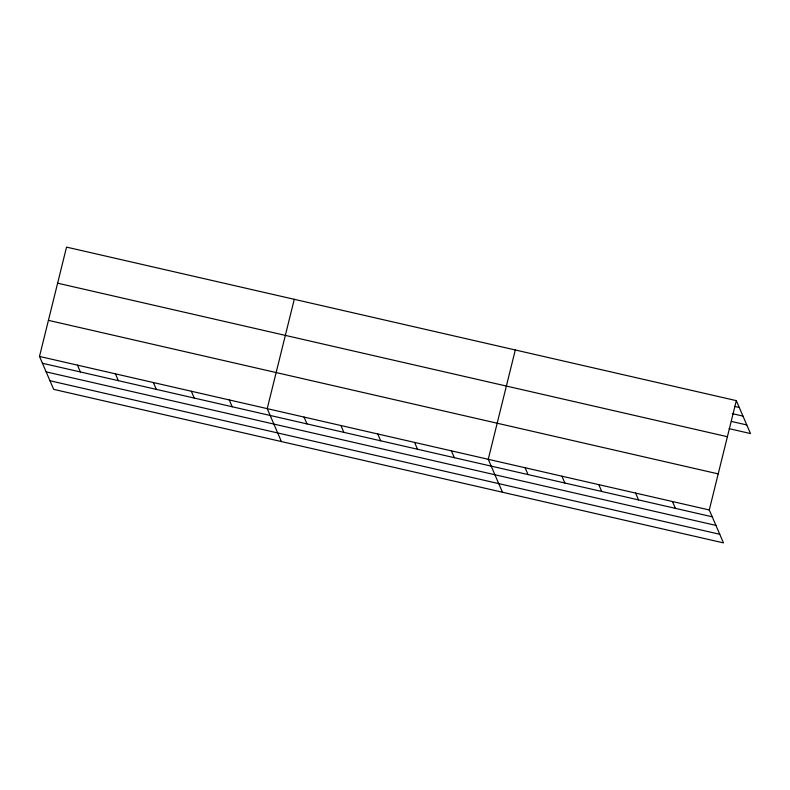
<?xml version="1.0" encoding="UTF-8"?>
<svg xmlns="http://www.w3.org/2000/svg" width="790" height="790" viewBox="0 0 790 790"><rect width="100%" height="100%" fill="white"/><g stroke="black" fill="none" stroke-linecap="round" stroke-linejoin="round"><path stroke-width="1.19" d="M736.32 400.639L709.282 509.965L723.462 542.888L53.681 389.361L39.5 356.438L66.538 247.112L736.32 400.639L750.5 433.562L729.111 428.664M294.265 299.311L267.227 408.637L281.408 441.561M515.297 349.98L488.25 459.296L502.43 492.219M734.512 406.386L739.262 407.472M732.271 413.634L742.965 416.083M731.343 421.416L746.787 424.951M57.611 283.185L727.402 436.722M48.427 320.355L718.209 473.891M39.5 356.438L709.282 509.965M42.443 363.262L712.225 516.798M46.146 371.873L715.928 525.409M49.968 380.75L719.749 534.277M672.448 501.522L675.381 508.345M635.604 493.079L638.547 499.902M598.771 484.635L601.713 491.459M561.927 476.192L564.87 483.016M525.093 467.749L528.036 474.573M451.416 450.853L454.359 457.687M414.582 442.41L417.515 449.243M377.738 433.967L380.681 440.8M340.905 425.524L343.848 432.347M304.061 417.081L307.004 423.904M229.268 399.938L232.211 406.761M191.318 391.238L194.261 398.061M153.359 382.538L156.302 389.361M115.409 373.838L118.352 380.662M77.45 365.138L80.392 371.962"/></g></svg>
